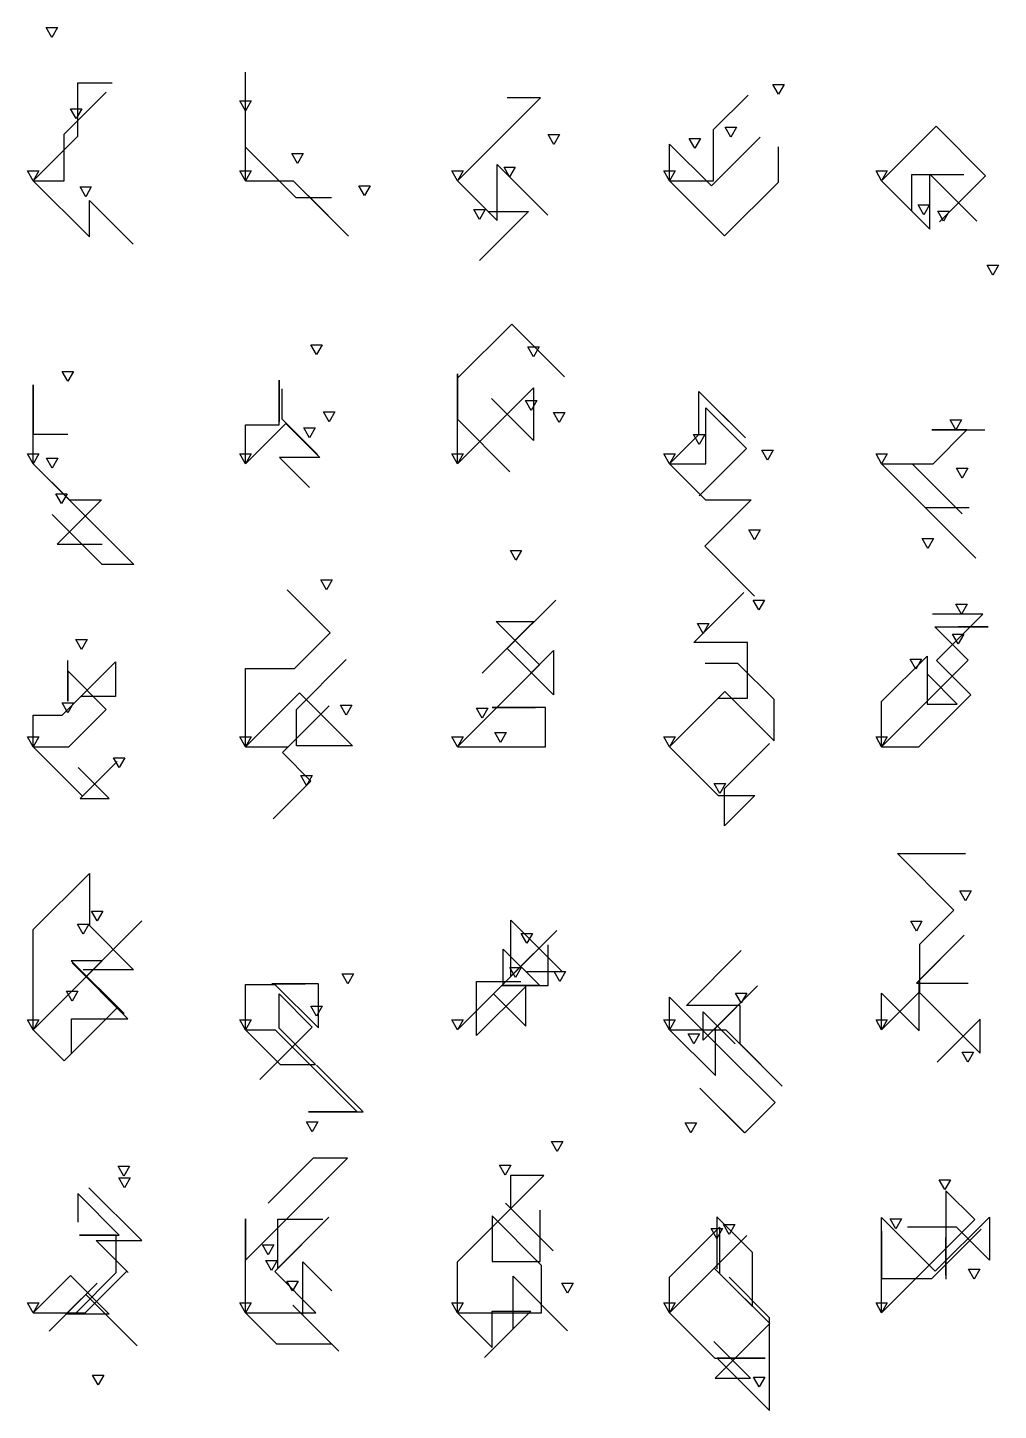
# Model space of a CAD drawing. Header units: metres. Extents: x 306 to 1743, y 254 to 1897.
# Drawn here: x 1056 to 1743, y 891 to 1868 of the extents above; entities that cross this region are included whole.
import ezdxf

# ---------------------------------------------------------------- set-up
doc = ezdxf.new("R2010")
doc.units = ezdxf.units.M

msp = doc.modelspace()

# ---------------------------------------------------------------- linework, layer by layer
for p, q in [((1091.527, 1791.527), (1091.527, 1829.2787)), ((1091.527, 1829.2787), (1115.6691, 1829.2787)), ((1210, 1801.0957), (1210, 1836.7764)), ((1081.806, 1792.8986), (1111.6161, 1822.7086)), ((1385.2905, 1785.2905), (1418.6703, 1818.6703)), ((1418.6703, 1818.6703), (1395.1523, 1818.6703)), ((1541.1511, 1796.2379), (1565.4878, 1820.5746)), ((1210, 1780.8905), (1210, 1801.0957)), ((1660, 1760), (1698.5048, 1798.5048)), ((1698.5048, 1798.5048), (1733.4945, 1763.515)), ((1060, 1760), (1091.527, 1791.527)), ((1081.806, 1760), (1081.806, 1792.8986)), ((1539.599, 1756.3641), (1574.0227, 1790.7878)), ((1541.1511, 1760), (1541.1511, 1796.2379)), ((1210, 1760), (1210, 1783.8226)), ((1210, 1783.8226), (1245.6564, 1748.1663)), ((1210, 1760), (1210, 1780.8905)), ((1360, 1760), (1385.2905, 1785.2905)), ((1510, 1760), (1510, 1785.9631)), ((1510, 1785.9631), (1539.599, 1756.3641)), ((1587.011, 1759.1191), (1587.011, 1784.0629)), ((1388.1467, 1731.8533), (1388.1467, 1771.4747)), ((1388.1467, 1771.4747), (1423.8766, 1735.7449)), ((1060, 1760), (1099.6508, 1720.3492)), ((1060, 1760), (1081.806, 1760)), ((1210, 1760), (1243.8654, 1760)), ((1243.8654, 1760), (1283.0112, 1720.8541)), ((1360, 1760), (1388.1467, 1731.8533)), ((1360, 1760), (1381.6644, 1738.3356)), ((1510, 1760), (1541.1511, 1760)), ((1510, 1760), (1548.9459, 1721.0541)), ((1548.9459, 1721.0541), (1587.011, 1759.1191)), ((1660, 1760), (1681.4252, 1738.5748)), ((1660, 1760), (1694.0823, 1725.9177)), ((1681.4252, 1738.5748), (1681.4252, 1764.4288)), ((1681.4252, 1764.4288), (1718.1134, 1764.4288)), ((1694.0823, 1725.9177), (1694.0823, 1764.6014)), ((1694.0823, 1764.6014), (1727.254, 1731.4297)), ((1733.4945, 1763.515), (1700.9614, 1730.9819)), ((1283.0112, 1720.8541), (1254.3682, 1749.4972)), ((1099.6508, 1720.3492), (1099.6508, 1746.1771)), ((1099.6508, 1746.1771), (1130.6213, 1715.2065)), ((1245.6564, 1748.1663), (1271.0096, 1748.1663)), ((1410.3029, 1738.3356), (1375.5759, 1703.6086)), ((1381.6644, 1738.3356), (1410.3029, 1738.3356)), ((1360, 1620.4027), (1398.3276, 1658.7303)), ((1398.3276, 1658.7303), (1435.7037, 1621.3542)), ((1360, 1599.8606), (1360, 1623.5393)), ((1360, 1623.5393), (1360, 1591.5582)), ((1060, 1590.911), (1060, 1615.8042)), ((1060, 1615.8042), (1060, 1580.85)), ((1233.9705, 1587.581), (1233.9705, 1619.1194)), ((1233.9705, 1619.1194), (1233.9705, 1589.7151)), ((1236.0292, 1591.5077), (1236.0292, 1612.909)), ((1360, 1590.1395), (1360, 1620.4027)), ((1389.8729, 1589.8729), (1413.7281, 1613.7281)), ((1413.7281, 1613.7281), (1413.7281, 1576.5292)), ((1413.7281, 1576.5292), (1384.1708, 1606.0865)), ((1530.7299, 1580.7299), (1530.7299, 1611.1554)), ((1530.7299, 1611.1554), (1563.6116, 1578.2737)), ((1360, 1560), (1360, 1599.8606)), ((1535.6975, 1560), (1535.6975, 1599.5365)), ((1535.6975, 1599.5365), (1564.418, 1570.816)), ((1563.6116, 1578.2737), (1540.6792, 1601.206)), ((1060, 1560), (1060, 1590.911)), ((1210, 1560), (1238.7684, 1588.7684)), ((1210, 1560), (1238.5435, 1588.5435)), ((1210, 1560), (1210, 1587.581)), ((1210, 1587.581), (1233.9705, 1587.581)), ((1260.9733, 1566.5636), (1236.0292, 1591.5077)), ((1238.5435, 1588.5435), (1262.6508, 1564.4362)), ((1238.7684, 1588.7684), (1260.9733, 1566.5636)), ((1360, 1591.5582), (1397.1371, 1554.4211)), ((1360, 1560), (1360, 1590.1395)), ((1360, 1560), (1389.8729, 1589.8729)), ((1720.3228, 1584.0109), (1695.5642, 1584.0109)), ((1695.5642, 1584.0109), (1733.0577, 1584.0109)), ((1696.3119, 1560), (1720.3228, 1584.0109)), ((1060, 1580.85), (1084.3838, 1580.85)), ((1510, 1560), (1530.7299, 1580.7299)), ((1262.6508, 1564.4362), (1234.2026, 1564.4362)), ((1234.2026, 1564.4362), (1255.3799, 1543.2589)), ((1564.418, 1570.816), (1530.9374, 1537.3354)), ((1060, 1560), (1085.5288, 1534.4712)), ((1060, 1560), (1098.6722, 1521.3278)), ((1510, 1560), (1535.6975, 1560)), ((1510, 1560), (1535.5165, 1534.4835)), ((1660, 1560), (1681.5752, 1560)), ((1660, 1560), (1696.3119, 1560)), ((1660, 1560), (1695.0846, 1524.9154)), ((1681.5752, 1560), (1711.4915, 1530.0837)), ((1711.4915, 1530.0837), (1684.1652, 1557.41)), ((1684.1652, 1557.41), (1716.9424, 1524.6328)), ((1108.1669, 1534.4712), (1076.8795, 1503.1838)), ((1085.5288, 1534.4712), (1108.1669, 1534.4712)), ((1567.6154, 1534.4835), (1534.8396, 1501.7078)), ((1535.5165, 1534.4835), (1567.6154, 1534.4835)), ((1726.6952, 1493.3048), (1690.8234, 1529.1766)), ((1690.8234, 1529.1766), (1721.7922, 1529.1766)), ((1695.0846, 1524.9154), (1726.6952, 1493.3048)), ((1108.767, 1488.8049), (1073.4102, 1524.1616)), ((1098.6722, 1521.3278), (1131.1951, 1488.8049)), ((1076.8795, 1503.1838), (1108.7279, 1503.1838)), ((1534.8396, 1501.7078), (1570.1533, 1466.394)), ((1131.1951, 1488.8049), (1108.767, 1488.8049)), ((1269.9445, 1440.547), (1239.5206, 1470.9708)), ((1527.2761, 1433.7454), (1562.5508, 1469.02)), ((1395.2573, 1429.506), (1429.4597, 1463.7084)), ((1413.9287, 1448.4863), (1377.5126, 1412.0702)), ((1417.9276, 1417.9276), (1387.3689, 1448.4863)), ((1387.3689, 1448.4863), (1413.9287, 1448.4863)), ((1731.662, 1453.8176), (1695.9408, 1453.8176)), ((1698.7462, 1420.9019), (1731.662, 1453.8176)), ((1244.6259, 1415.2284), (1269.9445, 1440.547)), ((1721.1554, 1421.1554), (1697.5322, 1444.7786)), ((1697.5322, 1444.7786), (1735.3815, 1444.7786)), ((1735.3815, 1444.7786), (1714.2091, 1444.7786)), ((1427.9469, 1396.8164), (1395.2573, 1429.506)), ((1395.322, 1395.322), (1427.9469, 1427.9469)), ((1427.9469, 1427.9469), (1427.9469, 1396.8164)), ((1565.1838, 1433.7454), (1527.2761, 1433.7454)), ((1565.1838, 1394.3696), (1565.1838, 1433.7454)), ((1080.4274, 1382.3516), (1118.0458, 1419.97)), ((1084.4135, 1392.1874), (1084.4135, 1420.9711)), ((1118.0458, 1419.97), (1118.0458, 1395.4894)), ((1246.0521, 1386.4076), (1281.3455, 1421.7009)), ((1387.1233, 1387.1233), (1417.9276, 1417.9276)), ((1558.2593, 1418.9268), (1535.2823, 1418.9268)), ((1583.8713, 1393.3147), (1558.2593, 1418.9268)), ((1660, 1391.9639), (1692.1826, 1424.1465)), ((1692.1826, 1424.1465), (1692.1826, 1390.2161)), ((1694.3866, 1394.3866), (1721.1554, 1421.1554)), ((1722.9626, 1396.6854), (1698.7462, 1420.9019)), ((1111.5172, 1386.4484), (1084.4135, 1413.5521)), ((1084.4135, 1413.5521), (1084.4135, 1392.1874)), ((1210, 1385.6035), (1210, 1415.2284)), ((1210, 1415.2284), (1244.6259, 1415.2284)), ((1713.4359, 1390.2161), (1692.5939, 1411.0581)), ((1210, 1360), (1248.2073, 1398.2073)), ((1248.2073, 1398.2073), (1285.7229, 1360.6917)), ((1510, 1360), (1548.9941, 1398.9941)), ((1548.9941, 1398.9941), (1583.8713, 1364.117)), ((1118.0458, 1395.4894), (1094.1713, 1395.4894)), ((1269.2252, 1388.9502), (1236.2053, 1355.9303)), ((1240.275, 1360), (1269.2252, 1388.9502)), ((1360, 1360), (1395.322, 1395.322)), ((1422.1409, 1387.8201), (1384.5659, 1387.8201)), ((1384.5659, 1387.8201), (1415.2844, 1387.8201)), ((1422.1409, 1360), (1422.1409, 1387.8201)), ((1510, 1360), (1544.3696, 1394.3696)), ((1544.3696, 1394.3696), (1565.1838, 1394.3696)), ((1583.8713, 1364.117), (1583.8713, 1393.3147)), ((1660, 1360), (1694.3866, 1394.3866)), ((1660, 1360), (1660, 1391.9639)), ((1686.2772, 1360), (1722.9626, 1396.6854)), ((1692.1826, 1390.2161), (1713.4359, 1390.2161)), ((1060, 1360), (1060, 1382.3516)), ((1060, 1382.3516), (1080.4274, 1382.3516)), ((1085.0688, 1360), (1111.5172, 1386.4484)), ((1210, 1360), (1210, 1385.6035)), ((1246.0521, 1360.6917), (1246.0521, 1386.4076)), ((1360, 1360), (1387.1233, 1387.1233)), ((1060, 1360), (1094.8622, 1325.1378)), ((1060, 1360), (1085.0688, 1360)), ((1210, 1360), (1240.275, 1360)), ((1285.7229, 1360.6917), (1246.0521, 1360.6917)), ((1360, 1360), (1383.949, 1360)), ((1383.949, 1360), (1422.1409, 1360)), ((1510, 1360), (1544.3461, 1325.6539)), ((1548.7646, 1330.4075), (1580.7228, 1362.3656)), ((1660, 1360), (1686.2772, 1360)), ((1119.4319, 1349.7075), (1093.0651, 1323.3407)), ((1094.8622, 1325.1378), (1119.4319, 1349.7075)), ((1236.2053, 1355.9303), (1256.374, 1335.7616)), ((1113.6738, 1323.3407), (1091.7435, 1345.271)), ((1256.374, 1335.7616), (1229.6665, 1309.0541)), ((1548.7646, 1304.0892), (1548.7646, 1330.4075)), ((1093.0651, 1323.3407), (1113.6738, 1323.3407)), ((1544.3461, 1325.6539), (1570.3293, 1325.6539)), ((1570.3293, 1325.6539), (1548.7646, 1304.0892)), ((1711.1212, 1244.5582), (1671.2235, 1284.4559)), ((1671.2235, 1284.4559), (1694.6368, 1284.4559)), ((1694.6368, 1284.4559), (1719.357, 1284.4559)), ((1060, 1230.8689), (1099.6628, 1270.5317)), ((1099.6628, 1270.5317), (1099.6628, 1233.5709)), ((1687.0841, 1220.5211), (1711.1212, 1244.5582)), ((1097.7435, 1197.868), (1136.7722, 1236.8967)), ((1099.6628, 1233.5709), (1130.9126, 1202.3212)), ((1397.7611, 1197.7611), (1397.7611, 1237.4531)), ((1397.7611, 1237.4531), (1434.2029, 1201.0115)), ((1060, 1195.2466), (1060, 1230.8689)), ((1392.9844, 1192.9844), (1430.2368, 1230.2368)), ((1430.2368, 1230.2368), (1397.7611, 1197.7611)), ((1718.4591, 1226.9214), (1684.5742, 1193.0365)), ((1686.6086, 1195.0709), (1718.4591, 1226.9214)), ((1392.2728, 1192.2728), (1392.2728, 1217.0482)), ((1392.2728, 1217.0482), (1418.1338, 1191.1873)), ((1424.086, 1191.1873), (1424.086, 1219.9796)), ((1521.8601, 1177.1156), (1560.7278, 1215.9833)), ((1687.0841, 1187.0841), (1687.0841, 1220.5211)), ((1080.4734, 1180.4734), (1108.7141, 1208.7141)), ((1108.7141, 1208.7141), (1086.8975, 1208.7141)), ((1086.8975, 1208.7141), (1124.2063, 1171.4053)), ((1126.8312, 1167.7715), (1087.4014, 1207.2013)), ((1130.9126, 1202.3212), (1095.3604, 1202.3212)), ((1060, 1160), (1060, 1195.2466)), ((1124.2063, 1171.4053), (1097.7435, 1197.868)), ((1261.6641, 1192.5582), (1228.5951, 1192.5582)), ((1228.5951, 1192.5582), (1252.2079, 1192.5582)), ((1261.6641, 1161.2667), (1261.6641, 1192.5582)), ((1360, 1160), (1392.9844, 1192.9844)), ((1360, 1160), (1392.2728, 1192.2728)), ((1373.5232, 1155.8553), (1373.5232, 1194.0885)), ((1373.5232, 1194.0885), (1404.8096, 1194.0885)), ((1434.2029, 1201.0115), (1409.1226, 1201.0115)), ((1684.5742, 1193.0365), (1721.2325, 1193.0365)), ((1686.6086, 1159.1777), (1686.6086, 1195.0709)), ((1210, 1160), (1210, 1192.0184)), ((1210, 1192.0184), (1230.9124, 1192.0184)), ((1230.9124, 1192.0184), (1261.6641, 1161.2667)), ((1233.8231, 1161.1962), (1233.8231, 1185.3806)), ((1233.8231, 1185.3806), (1257.2753, 1161.9285)), ((1360, 1160), (1385.3998, 1185.3998)), ((1408.309, 1190.6411), (1373.5232, 1155.8553)), ((1385.3998, 1185.3998), (1408.309, 1162.4906)), ((1418.1338, 1191.1873), (1391.5132, 1191.1873)), ((1391.5132, 1191.1873), (1424.086, 1191.1873)), ((1408.309, 1162.4906), (1408.309, 1190.6411)), ((1510, 1160), (1510, 1183.124)), ((1510, 1183.124), (1546.7343, 1146.3898)), ((1572.0907, 1190.9325), (1533.7644, 1152.6062)), ((1542.3671, 1161.2089), (1572.0907, 1190.9325)), ((1660, 1160), (1687.0841, 1187.0841)), ((1660, 1160), (1686.5408, 1186.5408)), ((1660, 1160), (1660, 1185.7864)), ((1660, 1185.7864), (1686.6086, 1159.1777)), ((1686.5408, 1186.5408), (1716.5901, 1156.4915)), ((1716.5901, 1156.4915), (1690.3401, 1182.7415)), ((1690.3401, 1182.7415), (1729.6346, 1143.4469)), ((1060, 1160), (1080.4734, 1180.4734)), ((1081.8916, 1138.1084), (1119.7021, 1175.919)), ((1119.7021, 1175.919), (1086.943, 1143.1598)), ((1559.8184, 1177.1156), (1521.8601, 1177.1156)), ((1559.8184, 1149.9492), (1559.8184, 1177.1156)), ((1086.943, 1143.1598), (1086.943, 1167.7715)), ((1086.943, 1167.7715), (1126.8312, 1167.7715)), ((1533.7644, 1152.6062), (1533.7644, 1172.6271)), ((1533.7644, 1172.6271), (1556.3231, 1150.0684)), ((1729.6346, 1167.5708), (1699.2192, 1137.1554)), ((1729.6346, 1143.4469), (1729.6346, 1167.5708)), ((1060, 1160), (1081.8916, 1138.1084)), ((1210, 1160), (1234.4957, 1135.5043)), ((1210, 1160), (1231.1356, 1160)), ((1257.2753, 1161.9285), (1220.2502, 1124.9034)), ((1231.1356, 1160), (1251.2126, 1139.923)), ((1259.515, 1135.5043), (1233.8231, 1161.1962)), ((1510, 1160), (1549.7676, 1160)), ((1510, 1160), (1542.3671, 1127.6329)), ((1542.3671, 1127.6329), (1542.3671, 1161.2089)), ((1549.7676, 1160), (1589.724, 1120.0436)), ((1546.7343, 1146.3898), (1584.6339, 1108.4901)), ((1589.724, 1120.0436), (1559.8184, 1149.9492)), ((1234.4957, 1135.5043), (1259.515, 1135.5043)), ((1251.2126, 1139.923), (1289.1034, 1102.0322)), ((1293.2122, 1102.0322), (1260.2083, 1135.0361)), ((1563.2386, 1087.0948), (1531.5072, 1118.8263)), ((1531.5072, 1118.8263), (1563.1042, 1087.2292)), ((1584.6339, 1108.4901), (1563.2386, 1087.0948)), ((1289.1034, 1102.0322), (1254.6343, 1102.0322)), ((1254.6343, 1102.0322), (1293.2122, 1102.0322)), ((1257.8818, 1069.225), (1226.1147, 1037.4579)), ((1247.5358, 1034.6064), (1282.1543, 1069.225)), ((1282.1543, 1069.225), (1257.8818, 1069.225)), ((1387.8502, 1023.84125), (1421.094, 1057.085)), ((1421.094, 1057.085), (1397.4286, 1057.085)), ((1397.4286, 1057.085), (1397.4286, 1033.9535)), ((1136.763, 1011.025), (1099.3973, 1048.3906)), ((1725.826, 1025.8259), (1705.485, 1046.167)), ((1705.485, 1046.167), (1705.485, 1024.8779)), ((1120.8057, 1014.9308), (1091.5397, 1044.1968)), ((1091.5397, 1044.1968), (1091.5397, 1024.0779)), ((1427.5946, 1003.7874), (1394.0088, 1037.3732)), ((1210, 997.0707), (1247.5358, 1034.6064)), ((1210, 991.5501), (1210, 1026.4341)), ((1210, 1026.4341), (1210, 997.0707)), ((1230.7128, 989.1424), (1269.0988, 1027.5284)), ((1269.0988, 1027.5284), (1232.9576, 991.3873)), ((1232.9576, 991.3873), (1232.9576, 1026.2092)), ((1232.9576, 1026.2092), (1264.744, 1026.2092)), ((1419.4713, 993.3561), (1384.419, 1028.4084)), ((1384.419, 1028.4084), (1384.419, 996.12274)), ((1397.4286, 1033.9535), (1427.5946, 1003.7874)), ((1418.5293, 996.12274), (1418.5293, 1032.5547)), ((1568.7572, 1002.493), (1543.3958, 1027.8545)), ((1543.3958, 1027.8545), (1543.3958, 990.94763)), ((1660, 993.2947), (1660, 1027.2819)), ((1660, 1027.2819), (1697.9475, 989.3344)), ((1697.9475, 989.3344), (1736.187, 1027.5739)), ((1736.187, 1027.5739), (1736.187, 997.19745)), ((1360, 995.99097), (1387.8502, 1023.84125)), ((1510, 985.0605), (1545.4286, 1020.4891)), ((1545.4286, 1020.4891), (1545.4286, 987.8007)), ((1660, 992.86066), (1660, 1017.5967)), ((1660, 1017.5967), (1660, 984.2843)), ((1712.8833, 1020.50116), (1678.1738, 1020.50116)), ((1691.8198, 991.81976), (1725.826, 1025.8259)), ((1695.4277, 984.2843), (1730.2706, 1019.12714)), ((1730.2706, 1019.12714), (1701.5184, 990.375)), ((1705.485, 1024.8779), (1705.485, 986.67224)), ((1736.187, 997.19745), (1712.8833, 1020.50116)), ((1118.7064, 1014.9308), (1092.7076, 1014.9308)), ((1092.7076, 1014.9308), (1120.8057, 1014.9308)), ((1127.1017, 988.32697), (1104.4037, 1011.025)), ((1104.4037, 1011.025), (1136.763, 1011.025)), ((1126.0535, 989.3751), (1104.8964, 1010.5322)), ((1104.8964, 1010.5322), (1127.1017, 988.32697)), ((1118.7064, 988.42786), (1118.7064, 1014.9308)), ((1532.1365, 982.1364), (1564.6136, 1014.6135)), ((1564.6136, 1014.6135), (1541.6222, 991.62213)), ((1701.5184, 990.375), (1725.3713, 1014.22797)), ((1705.485, 986.67224), (1705.485, 1013.1057)), ((1705.485, 1013.1057), (1705.485, 983.7072)), ((1568.7572, 964.4871), (1568.7572, 1002.493)), ((1090.2786, 960), (1118.7064, 988.42786)), ((1096.6783, 960), (1126.0535, 989.3751)), ((1210, 960), (1210, 991.5501)), ((1259.8552, 960), (1230.7128, 989.1424)), ((1250.6604, 958.2888), (1250.6604, 995.9787)), ((1250.6604, 995.9787), (1271.2279, 975.4112)), ((1360, 960), (1360, 995.99097)), ((1384.419, 996.12274), (1418.5293, 996.12274)), ((1419.4713, 960), (1419.4713, 993.3561)), ((1541.6222, 991.62213), (1568.7572, 964.4871)), ((1545.4286, 987.8007), (1580.8925, 952.3369)), ((1660, 960), (1660, 993.2947)), ((1660, 960), (1660, 992.86066)), ((1660, 960), (1691.8198, 991.81976)), ((1060, 960), (1086.303, 986.303)), ((1105.0983, 980.9593), (1071.2312, 947.0922)), ((1083.1244, 958.98535), (1105.0983, 980.9593)), ((1086.303, 986.303), (1113.6206, 958.98535)), ((1399.3488, 948.6188), (1399.3488, 985.79694)), ((1399.3488, 985.79694), (1437.8599, 947.2858)), ((1510, 960), (1510, 985.0605)), ((1510, 960), (1532.1365, 982.1364)), ((1580.7297, 956.37274), (1552.0654, 985.037)), ((1660, 984.2843), (1695.4277, 984.2843)), ((1071.2312, 947.0922), (1097.0774, 972.9384)), ((1097.0774, 972.9384), (1133.4485, 936.5674)), ((1060, 960), (1096.6783, 960)), ((1060, 960), (1090.2786, 960)), ((1113.6206, 958.98535), (1083.1244, 958.98535)), ((1210, 960), (1232.0046, 937.9953)), ((1210, 960), (1231.9816, 960)), ((1231.9816, 960), (1259.8552, 960)), ((1270.9539, 937.9953), (1243.6464, 965.3028)), ((1243.6464, 965.3028), (1276.0978, 932.8514)), ((1276.0978, 932.8514), (1250.6604, 958.2888)), ((1360, 960), (1395.9993, 960)), ((1360, 960), (1384.6306, 935.3693)), ((1411.8909, 961.1609), (1379.0686, 928.3386)), ((1384.6306, 935.3693), (1384.6306, 961.1609)), ((1384.6306, 961.1609), (1411.8909, 961.1609)), ((1395.9993, 960), (1419.4713, 960)), ((1510, 960), (1542.0159, 927.9842)), ((1379.0686, 928.3386), (1399.3488, 948.6188)), ((1580.8925, 952.3369), (1542.2428, 913.68726)), ((1580.7297, 919.9129), (1580.7297, 956.37274)), ((1567.2166, 913.68726), (1541.3406, 939.56323)), ((1232.0046, 937.9953), (1270.9539, 937.9953)), ((1542.0159, 927.9842), (1577.62, 927.9842)), ((1577.62, 927.9842), (1543.7653, 927.9842)), ((1543.7653, 927.9842), (1580.7297, 891.0197)), ((1580.7297, 891.0197), (1580.7297, 919.9129)), ((1542.2428, 913.68726), (1567.2166, 913.68726))]:
    msp.add_line(p, q)
for points in [[(1073.089, 1861.2357), (1069.089, 1868.2357), (1077.089, 1868.2357), (1077.0891, 1868.2358, 0.0001)], [(1587.011, 1821.1569), (1583.011, 1828.1569), (1591.011, 1828.1569), (1591.0111, 1828.157, 0.0001)], [(1090.3097, 1803.9193), (1086.3097, 1810.9193), (1094.3097, 1810.9193), (1094.3098, 1810.9194, 0.0001)], [(1210, 1809.4694), (1206, 1816.4694), (1214, 1816.4694), (1214.0001, 1816.4695, 0.0001)], [(1428.1589, 1785.6637), (1424.1589, 1792.6637), (1432.1589, 1792.6637), (1432.159, 1792.6638, 0.0001)], [(1527.8969, 1782.9836), (1523.8969, 1789.9836), (1531.8969, 1789.9836), (1531.897, 1789.9838, 0.0001)], [(1553.3738, 1790.7878), (1549.3738, 1797.7878), (1557.3738, 1797.7878), (1557.3739, 1797.788, 0.0001)], [(1246.9377, 1772.2382), (1242.9377, 1779.2382), (1250.9377, 1779.2382), (1250.9379, 1779.2383, 0.0001)], [(1396.9086, 1762.7129), (1392.9086, 1769.7129), (1400.9086, 1769.7129), (1400.9087, 1769.713, 0.0001)], [(1060, 1760), (1056, 1767), (1064, 1767), (1064.0001, 1767.0001, 0.0001)], [(1060, 1760), (1056, 1767), (1064, 1767), (1064.0001, 1767.0001, 0.0001)], [(1060, 1760), (1056, 1767), (1064, 1767), (1064.0001, 1767.0001, 0.0001)], [(1210, 1760), (1206, 1767), (1214, 1767), (1214.0001, 1767.0001, 0.0001)], [(1210, 1760), (1206, 1767), (1214, 1767), (1214.0001, 1767.0001, 0.0001)], [(1210, 1760), (1206, 1767), (1214, 1767), (1214.0001, 1767.0001, 0.0001)], [(1360, 1760), (1356, 1767), (1364, 1767), (1364.0001, 1767.0001, 0.0001)], [(1360, 1760), (1356, 1767), (1364, 1767), (1364.0001, 1767.0001, 0.0001)], [(1360, 1760), (1356, 1767), (1364, 1767), (1364.0001, 1767.0001, 0.0001)], [(1510, 1760), (1506, 1767), (1514, 1767), (1514.0001, 1767.0001, 0.0001)], [(1510, 1760), (1506, 1767), (1514, 1767), (1514.0001, 1767.0001, 0.0001)], [(1510, 1760), (1506, 1767), (1514, 1767), (1514.0001, 1767.0001, 0.0001)], [(1660, 1760), (1656, 1767), (1664, 1767), (1664.0001, 1767.0001, 0.0001)], [(1660, 1760), (1656, 1767), (1664, 1767), (1664.0001, 1767.0001, 0.0001)], [(1660, 1760), (1656, 1767), (1664, 1767), (1664.0001, 1767.0001, 0.0001)], [(1097.0474, 1748.7805), (1093.0474, 1755.7805), (1101.0474, 1755.7805), (1101.0475, 1755.7806, 0.0001)], [(1294.1389, 1749.4972), (1290.1389, 1756.4972), (1298.1389, 1756.4972), (1298.139, 1756.4973, 0.0001)], [(1375.5759, 1732.6826), (1371.5759, 1739.6826), (1379.5759, 1739.6826), (1379.576, 1739.6827, 0.0001)], [(1689.7152, 1736.0306), (1685.7152, 1743.0306), (1693.7152, 1743.0306), (1693.7153, 1743.0308, 0.0001)], [(1703.6503, 1731.4297), (1699.6503, 1738.4297), (1707.6503, 1738.4297), (1707.6504, 1738.4298, 0.0001)], [(1738.5338, 1693.4095), (1734.5338, 1700.4095), (1742.5338, 1700.4095), (1742.5339, 1700.4097, 0.0001)], [(1260.2954, 1637.1753), (1256.2954, 1644.1753), (1264.2954, 1644.1753), (1264.2955, 1644.1754, 0.0001)], [(1413.7642, 1635.6799), (1409.7642, 1642.6799), (1417.7642, 1642.6799), (1417.7643, 1642.68, 0.0001)], [(1084.3838, 1618.2987), (1080.3838, 1625.2987), (1088.3838, 1625.2987), (1088.3839, 1625.2988, 0.0001)], [(1412.114, 1597.7645), (1408.114, 1604.7645), (1416.114, 1604.7645), (1416.1141, 1604.7646, 0.0001)], [(1269.3252, 1589.7151), (1265.3252, 1596.7151), (1273.3252, 1596.7151), (1273.3253, 1596.7152, 0.0001)], [(1431.9514, 1589.2355), (1427.9514, 1596.2355), (1435.9514, 1596.2355), (1435.9515, 1596.2356, 0.0001)], [(1255.3799, 1578.4448), (1251.3799, 1585.4448), (1259.3799, 1585.4448), (1259.38, 1585.445, 0.0001)], [(1712.5194, 1584.0109), (1708.5194, 1591.0109), (1716.5194, 1591.0109), (1716.5195, 1591.011, 0.0001)], [(1530.9374, 1573.7081), (1526.9374, 1580.7081), (1534.9374, 1580.7081), (1534.9375, 1580.7083, 0.0001)], [(1060, 1560), (1056, 1567), (1064, 1567), (1064.0001, 1567.0001, 0.0001)], [(1060, 1560), (1056, 1567), (1064, 1567), (1064.0001, 1567.0001, 0.0001)], [(1060, 1560), (1056, 1567), (1064, 1567), (1064.0001, 1567.0001, 0.0001)], [(1073.4102, 1556.9377), (1069.4102, 1563.9377), (1077.4102, 1563.9377), (1077.4103, 1563.9379, 0.0001)], [(1210, 1560), (1206, 1567), (1214, 1567), (1214.0001, 1567.0001, 0.0001)], [(1210, 1560), (1206, 1567), (1214, 1567), (1214.0001, 1567.0001, 0.0001)], [(1210, 1560), (1206, 1567), (1214, 1567), (1214.0001, 1567.0001, 0.0001)], [(1360, 1560), (1356, 1567), (1364, 1567), (1364.0001, 1567.0001, 0.0001)], [(1360, 1560), (1356, 1567), (1364, 1567), (1364.0001, 1567.0001, 0.0001)], [(1360, 1560), (1356, 1567), (1364, 1567), (1364.0001, 1567.0001, 0.0001)], [(1510, 1560), (1506, 1567), (1514, 1567), (1514.0001, 1567.0001, 0.0001)], [(1510, 1560), (1506, 1567), (1514, 1567), (1514.0001, 1567.0001, 0.0001)], [(1510, 1560), (1506, 1567), (1514, 1567), (1514.0001, 1567.0001, 0.0001)], [(1579.3274, 1562.5579), (1575.3274, 1569.5579), (1583.3274, 1569.5579), (1583.3275, 1569.558, 0.0001)], [(1660, 1560), (1656, 1567), (1664, 1567), (1664.0001, 1567.0001, 0.0001)], [(1660, 1560), (1656, 1567), (1664, 1567), (1664.0001, 1567.0001, 0.0001)], [(1660, 1560), (1656, 1567), (1664, 1567), (1664.0001, 1567.0001, 0.0001)], [(1716.9424, 1549.7887), (1712.9424, 1556.7887), (1720.9424, 1556.7887), (1720.9425, 1556.7888, 0.0001)], [(1080.0597, 1531.852), (1076.0597, 1538.852), (1084.0597, 1538.852), (1084.0598, 1538.8522, 0.0001)], [(1570.1533, 1506.303), (1566.1533, 1513.303), (1574.1533, 1513.303), (1574.1534, 1513.3031, 0.0001)], [(1692.702, 1500.0864), (1688.702, 1507.0864), (1696.702, 1507.0864), (1696.7021, 1507.0865, 0.0001)], [(1401.3848, 1491.7833), (1397.3848, 1498.7833), (1405.3848, 1498.7833), (1405.3849, 1498.7834, 0.0001)], [(1267.3167, 1470.9708), (1263.3167, 1477.9708), (1271.3167, 1477.9708), (1271.3168, 1477.971, 0.0001)], [(1573.0366, 1456.681), (1569.0366, 1463.681), (1577.0366, 1463.681), (1577.0367, 1463.6812, 0.0001)], [(1716.4877, 1453.8176), (1712.4877, 1460.8176), (1720.4877, 1460.8176), (1720.4878, 1460.8177, 0.0001)], [(1533.6495, 1440.1188), (1529.6495, 1447.1188), (1537.6495, 1447.1188), (1537.6497, 1447.1189, 0.0001)], [(1714.2001, 1432.6643), (1710.2001, 1439.6643), (1718.2001, 1439.6643), (1718.2002, 1439.6644, 0.0001)], [(1094.1713, 1428.7488), (1090.1713, 1435.7488), (1098.1713, 1435.7488), (1098.1714, 1435.7489, 0.0001)], [(1684.2594, 1414.8289), (1680.2594, 1421.8289), (1688.2594, 1421.8289), (1688.2595, 1421.829, 0.0001)], [(1084.4135, 1384.0701), (1080.4135, 1391.0701), (1088.4135, 1391.0701), (1088.4136, 1391.0702, 0.0001)], [(1281.3455, 1382.436), (1277.3455, 1389.436), (1285.3455, 1389.436), (1285.3456, 1389.4362, 0.0001)], [(1377.5126, 1380.2867), (1373.5126, 1387.2867), (1381.5126, 1387.2867), (1381.5127, 1387.2869, 0.0001)], [(1390.5189, 1363.0546), (1386.5189, 1370.0546), (1394.5189, 1370.0546), (1394.519, 1370.0547, 0.0001)], [(1060, 1360), (1056, 1367), (1064, 1367), (1064.0001, 1367.0001, 0.0001)], [(1060, 1360), (1056, 1367), (1064, 1367), (1064.0001, 1367.0001, 0.0001)], [(1060, 1360), (1056, 1367), (1064, 1367), (1064.0001, 1367.0001, 0.0001)], [(1210, 1360), (1206, 1367), (1214, 1367), (1214.0001, 1367.0001, 0.0001)], [(1210, 1360), (1206, 1367), (1214, 1367), (1214.0001, 1367.0001, 0.0001)], [(1210, 1360), (1206, 1367), (1214, 1367), (1214.0001, 1367.0001, 0.0001)], [(1360, 1360), (1356, 1367), (1364, 1367), (1364.0001, 1367.0001, 0.0001)], [(1360, 1360), (1356, 1367), (1364, 1367), (1364.0001, 1367.0001, 0.0001)], [(1360, 1360), (1356, 1367), (1364, 1367), (1364.0001, 1367.0001, 0.0001)], [(1510, 1360), (1506, 1367), (1514, 1367), (1514.0001, 1367.0001, 0.0001)], [(1510, 1360), (1506, 1367), (1514, 1367), (1514.0001, 1367.0001, 0.0001)], [(1510, 1360), (1506, 1367), (1514, 1367), (1514.0001, 1367.0001, 0.0001)], [(1660, 1360), (1656, 1367), (1664, 1367), (1664.0001, 1367.0001, 0.0001)], [(1660, 1360), (1656, 1367), (1664, 1367), (1664.0001, 1367.0001, 0.0001)], [(1660, 1360), (1656, 1367), (1664, 1367), (1664.0001, 1367.0001, 0.0001)], [(1120.8025, 1345.271), (1116.8025, 1352.271), (1124.8025, 1352.271), (1124.8026, 1352.2711, 0.0001)], [(1253.2236, 1332.6112), (1249.2236, 1339.6112), (1257.2236, 1339.6112), (1257.2238, 1339.6113, 0.0001)], [(1545.4418, 1327.0846), (1541.4418, 1334.0846), (1549.4418, 1334.0846), (1549.4419, 1334.0847, 0.0001)], [(1719.357, 1251.1494), (1715.357, 1258.1494), (1723.357, 1258.1494), (1723.3572, 1258.1495, 0.0001)], [(1105.1683, 1236.8967), (1101.1683, 1243.8967), (1109.1683, 1243.8967), (1109.1685, 1243.8969, 0.0001)], [(1095.3604, 1227.6061), (1091.3604, 1234.6061), (1099.3604, 1234.6061), (1099.3605, 1234.6062, 0.0001)], [(1684.5232, 1229.7458), (1680.5232, 1236.7458), (1688.5232, 1236.7458), (1688.5233, 1236.746, 0.0001)], [(1409.1226, 1221.097), (1405.1226, 1228.097), (1413.1226, 1228.097), (1413.1227, 1228.0972, 0.0001)], [(1401.1416, 1197.0352), (1397.1416, 1204.0352), (1405.1416, 1204.0352), (1405.1417, 1204.0353, 0.0001)], [(1282.5488, 1192.5582), (1278.5488, 1199.5582), (1286.5488, 1199.5582), (1286.549, 1199.5583, 0.0001)], [(1432.2969, 1194.0885), (1428.2969, 1201.0885), (1436.2969, 1201.0885), (1436.297, 1201.0886, 0.0001)], [(1087.4014, 1180.2454), (1083.4014, 1187.2454), (1091.4014, 1187.2454), (1091.4015, 1187.2455, 0.0001)], [(1560.7278, 1178.9397), (1556.7278, 1185.9397), (1564.7278, 1185.9397), (1564.7279, 1185.9398, 0.0001)], [(1260.2083, 1169.653), (1256.2083, 1176.653), (1264.2083, 1176.653), (1264.2084, 1176.6531, 0.0001)], [(1060, 1160), (1056, 1167), (1064, 1167), (1064.0001, 1167.0001, 0.0001)], [(1060, 1160), (1056, 1167), (1064, 1167), (1064.0001, 1167.0001, 0.0001)], [(1060, 1160), (1056, 1167), (1064, 1167), (1064.0001, 1167.0001, 0.0001)], [(1210, 1160), (1206, 1167), (1214, 1167), (1214.0001, 1167.0001, 0.0001)], [(1210, 1160), (1206, 1167), (1214, 1167), (1214.0001, 1167.0001, 0.0001)], [(1210, 1160), (1206, 1167), (1214, 1167), (1214.0001, 1167.0001, 0.0001)], [(1360, 1160), (1356, 1167), (1364, 1167), (1364.0001, 1167.0001, 0.0001)], [(1360, 1160), (1356, 1167), (1364, 1167), (1364.0001, 1167.0001, 0.0001)], [(1360, 1160), (1356, 1167), (1364, 1167), (1364.0001, 1167.0001, 0.0001)], [(1510, 1160), (1506, 1167), (1514, 1167), (1514.0001, 1167.0001, 0.0001)], [(1510, 1160), (1506, 1167), (1514, 1167), (1514.0001, 1167.0001, 0.0001)], [(1510, 1160), (1506, 1167), (1514, 1167), (1514.0001, 1167.0001, 0.0001)], [(1660, 1160), (1656, 1167), (1664, 1167), (1664.0001, 1167.0001, 0.0001)], [(1660, 1160), (1656, 1167), (1664, 1167), (1664.0001, 1167.0001, 0.0001)], [(1660, 1160), (1656, 1167), (1664, 1167), (1664.0001, 1167.0001, 0.0001)], [(1527.0791, 1150.0684), (1523.0791, 1157.0684), (1531.0791, 1157.0684), (1531.0792, 1157.0685, 0.0001)], [(1720.992, 1137.1554), (1716.992, 1144.1554), (1724.992, 1144.1554), (1724.9921, 1144.1555, 0.0001)], [(1257.308, 1087.8457), (1253.308, 1094.8457), (1261.308, 1094.8457), (1261.3081, 1094.8458, 0.0001)], [(1525.0016, 1087.2292), (1521.0016, 1094.2292), (1529.0016, 1094.2292), (1529.0017, 1094.2294, 0.0001)], [(1430.5641, 1073.9285), (1426.5641, 1080.9285), (1434.5641, 1080.9285), (1434.5642, 1080.9286, 0.0001)], [(1124.004, 1056.5422), (1120.004, 1063.5422), (1128.004, 1063.5422), (1128.0042, 1063.5424, 0.0001)], [(1393.7705, 1057.3135), (1389.7705, 1064.3135), (1397.7705, 1064.3135), (1397.7706, 1064.3136, 0.0001)], [(1124.6005, 1048.3906), (1120.6005, 1055.3906), (1128.6005, 1055.3906), (1128.6006, 1055.3907, 0.0001)], [(1704.6934, 1047.0208), (1700.6934, 1054.0208), (1708.6934, 1054.0208), (1708.6935, 1054.0209, 0.0001)], [(1669.9126, 1019.27954), (1665.9126, 1026.2795), (1673.9126, 1026.2795), (1673.9127, 1026.2797, 0.0001)], [(1543.3958, 1012.5484), (1539.3958, 1019.5484), (1547.3958, 1019.5484), (1547.3959, 1019.5485, 0.0001)], [(1552.0654, 1015.39075), (1548.0654, 1022.39075), (1556.0654, 1022.39075), (1556.0656, 1022.39087, 0.0001)], [(1226.1147, 1000.8885), (1222.1147, 1007.8885), (1230.1147, 1007.8885), (1230.1149, 1007.8886, 0.0001)], [(1228.5, 989.9653), (1224.5, 996.9653), (1232.5, 996.9653), (1232.5001, 996.9654, 0.0001)], [(1725.3713, 983.7823), (1721.3713, 990.7823), (1729.3713, 990.7823), (1729.3715, 990.7824, 0.0001)], [(1243.2539, 975.4112), (1239.2539, 982.4112), (1247.2539, 982.4112), (1247.254, 982.4113, 0.0001)], [(1437.8599, 973.8622), (1433.8599, 980.8622), (1441.8599, 980.8622), (1441.86, 980.8623, 0.0001)], [(1060, 960), (1056, 967), (1064, 967), (1064.0001, 967.0001, 0.0001)], [(1060, 960), (1056, 967), (1064, 967), (1064.0001, 967.0001, 0.0001)], [(1060, 960), (1056, 967), (1064, 967), (1064.0001, 967.0001, 0.0001)], [(1210, 960), (1206, 967), (1214, 967), (1214.0001, 967.0001, 0.0001)], [(1210, 960), (1206, 967), (1214, 967), (1214.0001, 967.0001, 0.0001)], [(1210, 960), (1206, 967), (1214, 967), (1214.0001, 967.0001, 0.0001)], [(1360, 960), (1356, 967), (1364, 967), (1364.0001, 967.0001, 0.0001)], [(1360, 960), (1356, 967), (1364, 967), (1364.0001, 967.0001, 0.0001)], [(1360, 960), (1356, 967), (1364, 967), (1364.0001, 967.0001, 0.0001)], [(1510, 960), (1506, 967), (1514, 967), (1514.0001, 967.0001, 0.0001)], [(1510, 960), (1506, 967), (1514, 967), (1514.0001, 967.0001, 0.0001)], [(1510, 960), (1506, 967), (1514, 967), (1514.0001, 967.0001, 0.0001)], [(1660, 960), (1656, 967), (1664, 967), (1664.0001, 967.0001, 0.0001)], [(1660, 960), (1656, 967), (1664, 967), (1664.0001, 967.0001, 0.0001)], [(1660, 960), (1656, 967), (1664, 967), (1664.0001, 967.0001, 0.0001)], [(1105.8547, 908.97363), (1101.8547, 915.97363), (1109.8547, 915.97363), (1109.8549, 915.97375, 0.0001)], [(1573.3706, 907.5332), (1569.3706, 914.5332), (1577.3706, 914.5332), (1577.3707, 914.5333, 0.0001)]]:
    msp.add_3dface(points)

doc.saveas('drawing.dxf')
